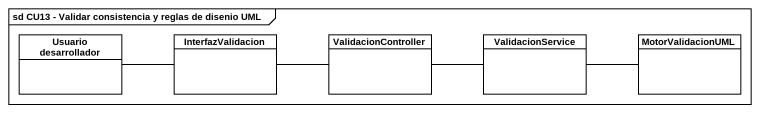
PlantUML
@startuml
mainframe sd CU13 - Validar consistencia y reglas de disenio UML
hide circle
hide empty members
class "Usuario desarrollador" as Usuario_desarrollador
class InterfazValidacion
class ValidacionController
class ValidacionService
class MotorValidacionUML
Usuario_desarrollador -right- InterfazValidacion
InterfazValidacion -right- ValidacionController
ValidacionController -right- ValidacionService
ValidacionService -right- MotorValidacionUML
@enduml
